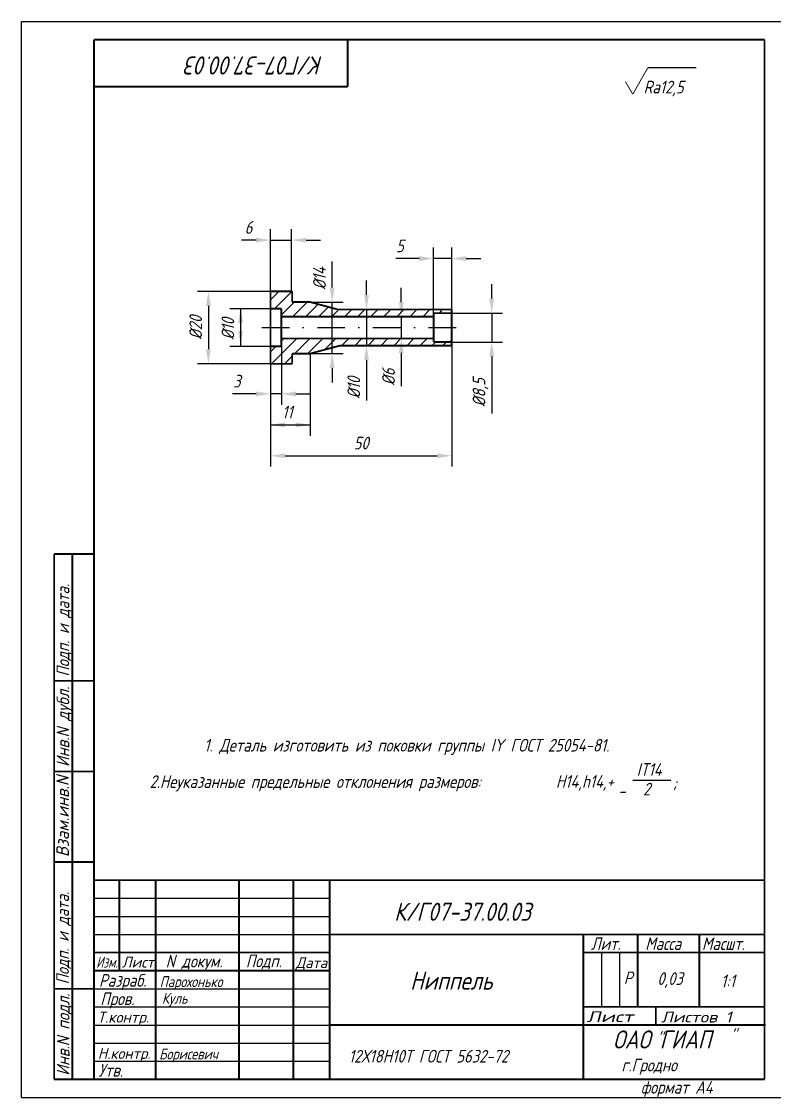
# Model space of a CAD drawing. Extents: x 453 to 1097, y 593 to 1193.
# Drawn here: x 672.3 to 880, y 896.1 to 1193.1 of the extents above; entities that cross this region are included whole.
import ezdxf
from ezdxf.enums import TextEntityAlignment as Align

# ---------------------------------------------------------------- set-up
doc = ezdxf.new("R2010")
doc.units = 0
doc.header["$LTSCALE"] = 0.6
doc.header["$MEASUREMENT"] = 0
doc.linetypes.add('DASHDOT', pattern=[25.4, 12.7, -6.35, 0, -6.35])
doc.layers.get('0').update_dxf_attribs({"linetype": 'CONTINUOUS'})
doc.layers.get('DEFPOINTS').update_dxf_attribs({"linetype": 'CONTINUOUS'})
doc.styles.add('ROMANC', font='romanc', dxfattribs={"width": 0.8, "oblique": 15, "height": 3.5})
doc.dimstyles.get("Standard").update_dxf_attribs({"dimtxt": 0.18, "dimasz": 0.18, "dimexe": 0.18, "dimexo": 0.0625, "dimgap": 0.09, "dimtad": 0, "dimtih": 1, "dimtoh": 1, "dimdec": 4, "dimzin": 0, "dimdsep": 46, "dimtxsty": 'Standard', "dimcen": 0.09, "dimadec": 0, "dimazin": 0, "dimtfac": 1, "dimtdec": 4, "dimtofl": 0, "dimtmove": 0, "dimatfit": 3, "dimfxl": 0, "dimtolj": 1, "dimtzin": 0, "dimarcsym": 0})

# ---------------------------------------------------------------- blocks, each defined once
blk = doc.blocks.new('*D5')
at = {"color": 0, "linetype": 'ByBlock'}
for p, q in [((1398.74, 815.52), (1378.6, 815.52)), ((1381.6, 811.52), (1381.6, 799.52)), ((1398.74, 795.52), (1378.6, 795.52))]:
    blk.add_line(p, q, dxfattribs=at)
for points in [[(1380.93, 811.52), (1382.27, 811.52), (1381.6, 815.52)], [(1380.93, 799.52), (1382.27, 799.52), (1381.6, 795.52)]]:
    blk.add_solid(points, dxfattribs=at)
at = {"layer": 'DEFPOINTS', "color": 0, "linetype": 'ByBlock'}
for p in [(1398.74, 815.52), (1381.6, 795.52), (1398.74, 795.52)]:
    blk.add_point(p, dxfattribs=at)
at = {"color": 0, "linetype": 'ByBlock', "style": 'ROMANC', "oblique": 15, "width": 0.8}
blk.add_text('%%C20', height=3.5, rotation=90, dxfattribs=at).set_placement((1378.1, 805.52), align=Align.MIDDLE_CENTER)
blk = doc.blocks.new('*D6')
at = {"color": 0, "linetype": 'ByBlock'}
for p, q in [((1398.74, 800.32), (1398.74, 784.22)), ((1401.74, 800.32), (1401.74, 784.22)), ((1390.74, 787.22), (1388.28, 787.22)), ((1394.74, 787.22), (1390.74, 787.22)), ((1401.74, 787.22), (1398.74, 787.22)), ((1405.74, 787.22), (1409.74, 787.22))]:
    blk.add_line(p, q, dxfattribs=at)
for points in [[(1394.74, 787.89), (1394.74, 786.55), (1398.74, 787.22)], [(1405.74, 787.89), (1405.74, 786.55), (1401.74, 787.22)]]:
    blk.add_solid(points, dxfattribs=at)
at = {"layer": 'DEFPOINTS', "color": 0, "linetype": 'ByBlock'}
for p in [(1398.74, 800.32), (1401.74, 800.32), (1398.74, 787.22)]:
    blk.add_point(p, dxfattribs=at)
at = {"color": 0, "linetype": 'ByBlock', "style": 'ROMANC', "oblique": 15, "width": 0.8}
blk.add_text('3', height=3.5, dxfattribs=at).set_placement((1389.46, 790.72), align=Align.MIDDLE_CENTER)
blk = doc.blocks.new('*D3')
at = {"color": 0, "linetype": 'ByBlock'}
for p, q in [((1459.15, 812.52), (1459.15, 816.52)), ((1448.74, 808.52), (1462.15, 808.52)), ((1459.15, 808.52), (1459.15, 802.52)), ((1448.74, 802.52), (1462.15, 802.52)), ((1459.15, 798.52), (1459.15, 794.52)), ((1459.15, 794.52), (1459.15, 789.36))]:
    blk.add_line(p, q, dxfattribs=at)
for points in [[(1458.49, 812.52), (1459.82, 812.52), (1459.15, 808.52)], [(1458.49, 798.52), (1459.82, 798.52), (1459.15, 802.52)]]:
    blk.add_solid(points, dxfattribs=at)
at = {"layer": 'DEFPOINTS', "color": 0, "linetype": 'ByBlock'}
for p in [(1448.74, 808.52), (1448.74, 802.52), (1459.15, 802.52)]:
    blk.add_point(p, dxfattribs=at)
at = {"color": 0, "linetype": 'ByBlock', "style": 'ROMANC', "oblique": 15, "width": 0.8}
blk.add_text('%%C6', height=3.5, rotation=90, dxfattribs=at).set_placement((1455.65, 791.89), align=Align.MIDDLE_CENTER)
blk = doc.blocks.new('*D4')
at = {"color": 0, "linetype": 'ByBlock'}
for p, q in [((1425.22, 814.52), (1425.22, 818.52)), ((1419.23, 810.52), (1428.22, 810.52)), ((1425.22, 810.52), (1425.22, 800.52)), ((1419.76, 800.52), (1428.22, 800.52)), ((1425.22, 796.52), (1425.22, 792.52)), ((1425.22, 792.52), (1425.22, 785.4))]:
    blk.add_line(p, q, dxfattribs=at)
for points in [[(1424.56, 814.52), (1425.89, 814.52), (1425.22, 810.52)], [(1424.56, 796.52), (1425.89, 796.52), (1425.22, 800.52)]]:
    blk.add_solid(points, dxfattribs=at)
at = {"layer": 'DEFPOINTS', "color": 0, "linetype": 'ByBlock'}
for p in [(1419.23, 810.52), (1419.76, 800.52), (1425.22, 800.52)]:
    blk.add_point(p, dxfattribs=at)
at = {"color": 0, "linetype": 'ByBlock', "style": 'ROMANC', "oblique": 15, "width": 0.8}
blk.add_text('%%C10', height=3.5, rotation=90, dxfattribs=at).set_placement((1421.72, 788.91), align=Align.MIDDLE_CENTER)
blk = doc.blocks.new('*D12')
at = {"color": 0, "linetype": 'ByBlock'}
for p, q in [((1434.74, 809.52), (1434.74, 827.58)), ((1439.74, 810.52), (1439.74, 827.58)), ((1426.74, 824.58), (1424.28, 824.58)), ((1430.74, 824.58), (1426.74, 824.58)), ((1439.74, 824.58), (1434.74, 824.58)), ((1443.74, 824.58), (1447.74, 824.58))]:
    blk.add_line(p, q, dxfattribs=at)
for points in [[(1430.74, 825.24), (1430.74, 823.91), (1434.74, 824.58)], [(1443.74, 825.24), (1443.74, 823.91), (1439.74, 824.58)]]:
    blk.add_solid(points, dxfattribs=at)
at = {"layer": 'DEFPOINTS', "color": 0, "linetype": 'ByBlock'}
for p in [(1434.74, 824.58), (1434.74, 809.52), (1439.74, 810.52)]:
    blk.add_point(p, dxfattribs=at)
at = {"color": 0, "linetype": 'ByBlock', "style": 'ROMANC', "oblique": 15, "width": 0.8}
blk.add_text('5', height=3.5, dxfattribs=at).set_placement((1425.46, 828.08), align=Align.MIDDLE_CENTER)

msp = doc.modelspace()

# ---------------------------------------------------------------- linework, layer by layer
for p, q in [((672.3097, 896.07701), (672.3097, 1193.07701)), ((672.3097, 1193.07701), (882.3097, 1193.07701)), ((744.02649, 1105.59828), (744.02649, 1104.59828)), ((840.99125, 983.6403), (851.48251, 983.6403)), ((832.3097, 936.07701), (832.3097, 921.07701)), ((837.3097, 936.07701), (837.3097, 921.07701)), ((672.3097, 896.07701), (882.3097, 896.07701)), ((672.3097, 896.07701), (882.3097, 896.07701))]:
    msp.add_line(p, q)
at = {"color": 0, "linetype": 'ByBlock'}
for p, q in [((741.00291, 1118.59828), (741.00291, 1135.73985)), ((746.80758, 1118.59828), (746.80758, 1135.73985)), ((737.00291, 1132.73985), (733.00291, 1132.73985)), ((741.00291, 1132.73985), (746.80758, 1132.73985)), ((750.80758, 1132.73985), (754.80758, 1132.73985)), ((758.0196, 1123.64133), (758.0196, 1126.85153)), ((758.0196, 1119.64133), (758.0196, 1123.64133)), ((802.02591, 1116.59828), (802.02591, 1120.59828)), ((741.00291, 1113.79828), (729.74173, 1113.79828)), ((732.74173, 1113.79828), (732.74173, 1103.39828)), ((747.00291, 1115.64133), (761.0196, 1115.64133)), ((758.0196, 1101.41345), (758.0196, 1115.64133)), ((791.00291, 1112.59828), (805.02591, 1112.59828)), ((802.02591, 1112.59828), (802.02591, 1104.59828)), ((741.00291, 1103.39828), (729.74173, 1103.39828)), ((791.00291, 1104.59828), (791.00291, 1070.20732)), ((791.00291, 1104.59828), (805.02591, 1104.59828)), ((747.00291, 1101.41345), (761.0196, 1101.41345)), ((751.93708, 1101.41345), (751.93708, 1078.7501)), ((802.02591, 1100.59828), (802.02591, 1096.59828)), ((741.00291, 1098.59828), (741.00291, 1078.7501)), ((741.00291, 1098.59828), (741.00291, 1070.20732)), ((758.0196, 1097.41345), (758.0196, 1093.41345)), ((802.02591, 1096.59828), (802.02591, 1084.90012)), ((741.00291, 1081.7501), (751.93708, 1081.7501)), ((745.00291, 1073.20732), (787.00291, 1073.20732))]:
    msp.add_line(p, q, dxfattribs=at)
at = {"color": 0}
for p, q in [((741.00291, 1116.29916), (743.30202, 1118.59828)), ((742.09413, 1113.79828), (746.89413, 1118.59828)), ((744.00291, 1112.11496), (747.52928, 1115.64133)), ((747.07833, 1111.59828), (751.12138, 1115.64133)), ((750.67043, 1111.59828), (754.12676, 1115.05461)), ((754.26254, 1111.59828), (756.95976, 1114.29551)), ((757.85464, 1111.59828), (758.0196, 1111.76324)), ((758.0196, 1111.76324), (759.85464, 1113.59828)), ((761.44674, 1111.59828), (763.44674, 1113.59828)), ((765.03884, 1111.59828), (767.03884, 1113.59828)), ((768.63095, 1111.59828), (770.63095, 1113.59828)), ((772.22305, 1111.59828), (774.22305, 1113.59828)), ((775.81515, 1111.59828), (777.81515, 1113.59828)), ((779.40725, 1111.59828), (781.40725, 1113.59828)), ((782.99936, 1111.59828), (784.99936, 1113.59828)), ((787.59146, 1112.59828), (788.31238, 1113.3192)), ((741.26254, 1098.59828), (748.26254, 1105.59828)), ((744.02649, 1104.95433), (744.67043, 1105.59828)), ((747.66981, 1101.41345), (751.85464, 1105.59828)), ((751.26191, 1101.41345), (755.44674, 1105.59828)), ((758.0196, 1104.57903), (759.03884, 1105.59828)), ((760.63095, 1103.59828), (762.63095, 1105.59828)), ((764.22305, 1103.59828), (766.22305, 1105.59828)), ((767.81515, 1103.59828), (769.81515, 1105.59828)), ((771.40725, 1103.59828), (773.40725, 1105.59828)), ((774.99936, 1103.59828), (776.99936, 1105.59828)), ((778.59146, 1103.59828), (780.59146, 1105.59828)), ((782.18356, 1103.59828), (784.18356, 1105.59828)), ((790.13529, 1104.3658), (791.00291, 1105.23342)), ((741.00291, 1101.93075), (742.47043, 1103.39828)), ((755.92168, 1102.48112), (758.0196, 1104.57903)), ((785.47869, 1103.59828), (786.47869, 1104.59828)), ((788.47426, 1103.59828), (789.47426, 1104.59828)), ((744.85464, 1098.59828), (747.00291, 1100.74655))]:
    msp.add_line(p, q, dxfattribs=at)
at = {"linetype": 'DASHDOT'}
msp.add_line((738.5917, 1108.59828), (795.57606, 1108.59828), dxfattribs=at)
at = {"linetype": 'Continuous'}
for p, q in [((692.3097, 951.07701), (757.3097, 951.07701)), ((692.3097, 946.07701), (757.3097, 946.07701)), ((692.3097, 941.07701), (757.3097, 941.07701)), ((692.3097, 926.07701), (757.3097, 926.07701)), ((692.3097, 921.07701), (757.3097, 921.07701)), ((692.3097, 916.07701), (757.3097, 916.07701)), ((692.3097, 911.07701), (757.3097, 911.07701)), ((692.3097, 906.07701), (757.3097, 906.07701))]:
    msp.add_line(p, q, dxfattribs=at)
for points, const_width in [([(692.3097, 901.07701), (692.3097, 1188.07701)], 0.5), ([(692.3097, 1188.07701), (877.3097, 1188.07701)], 0.5), ([(762.29064, 1175.07701), (762.29064, 1188.07701)], 0.5), ([(877.3097, 901.07701), (877.3097, 1188.07701)], 0.5), ([(840.9484, 1173.00502), (845.11395, 1180.34459)], 0.25), ([(845.11395, 1180.34459), (858.46688, 1180.34459)], 0.3), ([(838.91477, 1176.50502), (840.9484, 1173.00502)], 0.25), ([(692.29064, 1175.07701), (762.29064, 1175.07701)], 0.5), ([(741.00291, 1118.59828), (741.00291, 1098.59828)], 0.5), ([(741.00291, 1118.59828), (747.00268, 1118.59828)], 0.5), ([(747.00291, 1118.57106), (747.00291, 1115.64133)], 0.5), ([(744.00291, 1113.79828), (744.00291, 1108.59828)], 0.5), ([(752.00291, 1115.64133), (747.00291, 1115.64133)], 0.5), ([(751.8735, 1115.65837), (759.56185, 1113.59828)], 0.5), ([(791.00291, 1113.59828), (791.00291, 1103.59828)], 0.5), ([(786.00291, 1112.59828), (786.00291, 1104.59828)], 0.5), ([(744.00291, 1108.59828), (744.00291, 1103.39828)], 0.5), ([(751.8735, 1101.39641), (760.09099, 1103.59828)], 0.5), ([(747.00291, 1101.41345), (747.00291, 1098.59828)], 0.5), ([(752.00291, 1101.41345), (747.00291, 1101.41345)], 0.5), ([(741.00291, 1098.59828), (747.00291, 1098.59828)], 0.5), ([(681.3097, 901.07701), (681.3097, 1046.07701)], 0.5), ([(681.3097, 1046.07701), (692.3097, 1046.07701)], 0.5), ([(686.3097, 901.07701), (686.3097, 1046.07701)], 0.5), ([(681.3097, 1011.07701), (692.3097, 1011.07701)], 0.5), ([(681.3097, 986.07701), (692.3097, 986.07701)], 0.5), ([(681.3097, 961.07701), (692.3097, 961.07701)], 0.5), ([(692.3097, 956.07701), (692.3097, 901.07701)], 0.5), ([(699.3097, 956.07701), (699.3097, 931.07701)], 0.5), ([(709.3097, 956.07701), (709.3097, 901.07701)], 0.5), ([(732.3097, 956.07701), (732.3097, 901.07701)], 0.5), ([(747.3097, 956.07701), (747.3097, 901.07701)], 0.5), ([(757.3097, 956.07701), (757.3097, 901.07701)], 0.5), ([(827.3097, 941.07701), (827.3097, 901.07701)], 0.5), ([(842.3097, 941.07701), (842.3097, 921.07701)], 0.5), ([(859.3097, 941.07701), (859.3097, 921.07701)], 0.5), ([(681.3097, 926.07701), (692.3097, 926.07701)], 0.5), ([(847.3097, 921.07701), (847.3097, 916.07701)], 0.5), ([(757.3097, 916.07701), (877.3097, 916.07701)], 0.5), ([(757.3097, 916.07701), (877.58667, 916.07701)], 0.5), ([(681.3097, 901.07701), (877.3097, 901.07701)], 0.5), ([(681.3097, 901.07701), (877.3097, 901.07701)], 0.5), ([(692.3097, 901.07701), (877.3097, 901.07701)], 0.5)]:
    msp.add_lwpolyline(points, dxfattribs=dict(const_width=const_width))
at = {"linetype": 'Continuous', "const_width": 0.5}
for points in [[(741.00291, 1113.79828), (744.00291, 1113.79828)], [(759.56185, 1113.59828), (791.00291, 1113.59828)], [(744.00291, 1111.59828), (786.00291, 1111.59828)], [(786.00291, 1112.59828), (791.00291, 1112.59828)], [(744.00291, 1105.59828), (786.00291, 1105.59828)], [(786.00291, 1104.59828), (791.00291, 1104.59828)], [(741.00291, 1103.39828), (744.00291, 1103.39828)], [(760.09099, 1103.59828), (791.00291, 1103.59828)], [(692.3097, 956.07701), (877.3097, 956.07701)], [(757.3097, 941.07701), (877.3097, 941.07701)], [(692.3097, 936.07701), (757.3097, 936.07701)], [(827.3097, 936.07701), (877.3097, 936.07701)], [(692.3097, 931.07701), (757.3097, 931.07701)], [(827.3097, 921.07701), (877.3097, 921.07701)]]:
    msp.add_lwpolyline(points, dxfattribs=at)
at = {"color": 0, "linetype": 'ByBlock'}
for points in [[(737.00291, 1133.40652), (737.00291, 1132.07318), (741.00291, 1132.73985)], [(750.80758, 1133.40652), (750.80758, 1132.07318), (746.80758, 1132.73985)], [(757.35293, 1119.64133), (758.68627, 1119.64133), (758.0196, 1115.64133)], [(732.07506, 1109.9037), (733.40839, 1109.9037), (732.74173, 1113.9037)], [(801.35924, 1116.59828), (802.69258, 1116.59828), (802.02591, 1112.59828)], [(732.07506, 1107.68718), (733.40839, 1107.68718), (732.74173, 1103.68718)], [(801.35924, 1100.59828), (802.69258, 1100.59828), (802.02591, 1104.59828)], [(757.35293, 1097.41345), (758.68627, 1097.41345), (758.0196, 1101.41345)], [(745.00167, 1082.41677), (745.00167, 1081.08343), (741.00167, 1081.7501)], [(747.93832, 1082.41677), (747.93832, 1081.08343), (751.93832, 1081.7501)], [(745.00291, 1073.87398), (745.00291, 1072.54065), (741.00291, 1073.20732)], [(787.00291, 1073.87398), (787.00291, 1072.54065), (791.00291, 1073.20732)]]:
    msp.add_solid(points, dxfattribs=at)
at = {"layer": 'DEFPOINTS', "color": 0, "linetype": 'ByBlock'}
for p in [(746.80758, 1132.73985), (741.00291, 1118.59828), (746.80758, 1118.59828), (741.00291, 1113.79828), (754.07422, 1115.64133), (758.0196, 1115.64133), (761.49371, 1113.59828), (787.27086, 1113.59828), (787.27086, 1113.59828), (791.00291, 1112.59828), (791.00291, 1112.59828), (732.74173, 1103.39828), (741.00291, 1103.39828), (791.00291, 1104.59828), (791.00291, 1104.59828), (802.02591, 1104.59828), (751.93708, 1101.41345), (754.07422, 1101.41345), (741.00291, 1098.59828), (741.00291, 1098.59828), (741.00291, 1098.59828), (747.00291, 1098.59828), (751.93708, 1081.7501), (791.00291, 1073.20732)]:
    msp.add_point(p, dxfattribs=at)

# ---------------------------------------------------------------- texts
at = {"style": 'ROMANC', "oblique": 15, "width": 0.8}
for s, height, rotation, p in [('К/Г07-37.00.03', 5, 180, (755.51965, 1183.45181)), ('Подп. и дата.', 3.5, 90, (685.48802, 1012.26399)), ('Подп. и дата.', 3.5, 90, (685.38993, 927.30381))]:
    msp.add_text(s, height=height, rotation=rotation, dxfattribs=at).set_placement(p)
at = {"color": 0, "linetype": 'ByBlock', "style": 'ROMANC', "oblique": 15, "width": 0.8}
for s, p in [('Ra12,5', (849.45526, 1174.98159)), ('6', (734.93828, 1136.23985)), ('11', (745.6218, 1085.2501)), ('50', (766.00291, 1076.70732)), ('1. Деталь изготовить из поковки группы IY ГОСТ 25054-81.', (778.5737, 993.3067))]:
    msp.add_text(s, height=3.5, dxfattribs=at).set_placement(p, align=Align.MIDDLE_CENTER)
for s, p in [('%%C14', (754.5196, 1122.17413)), ('%%C10', (729.24173, 1108.23523)), ('%%C8,5', (798.52591, 1090.6992))]:
    msp.add_text(s, height=3.5, rotation=90, dxfattribs=at).set_placement(p, align=Align.MIDDLE_CENTER)
at = {"style": 'ROMANC', "oblique": 15}
for s, width, p, p2 in [('Инв.N дубл.', 0.723128, (685.48802, 987.31606), (685.48802, 1009.49199)), ('Взам.инв.N', 0.781028, (685.38993, 962.42152), (685.38993, 984.81098)), ('Инв.N подл.', 0.723742, (685.56505, 902.09274), (685.56505, 924.76999))]:
    msp.add_text(s, height=3.5, rotation=90, dxfattribs=dict(at, width=width)).set_placement(p, p2, align=Align.FIT)
at = {"style": 'ROMANC', "oblique": 15, "width": 0.8}
for s, height, p in [('IT14', 3.5, (842.04037, 984.86345)), ('2.Неуказанные предельные отклонения размеров:', 3.5, (707.63608, 981.51091)), ('H14,h14,+', 3.5, (819.76637, 981.56032)), (';', 3.5, (852.00707, 981.19399)), ('-', 3.5, (836.93431, 978.92088)), ('2', 3.5, (843.78892, 979.44662)), ('К/Г07-37.00.03', 5, (775.11936, 944.83775)), ('Лит.', 3.5, (829.40922, 936.79546)), ('Масса', 3.5, (844.38053, 936.79546)), ('Масшт.', 3.5, (860.03235, 936.79546)), ('N докум.', 3.5, (712.09065, 931.95471)), ('Подп.', 3.5, (734.20149, 932.01616)), ('Разраб.', 3.5, (693.67924, 926.64493)), ('Ниппель', 5, (779.52585, 925.83101)), ('Р', 3.5, (838.47382, 927.3364)), ('0,03', 3.5, (847.72012, 927.1364)), ('1:1', 3.5, (865.26266, 926.47434)), ('Парохонько', 3, (710.43542, 926.55299)), ('Пров.', 3.5, (694.04994, 921.58212)), ('Куль', 3, (711.05804, 921.93867)), ('"', 3.5, (867.79956, 911.10441)), ('ОАО ГИАП', 5, (835.47461, 909.58787)), ('"', 3.5, (847.50017, 910.23003)), ('Борисевич', 3, (710.26514, 906.58258)), ('12Х18Н10Т ГОСТ 5632-72', 3.5, (762.58397, 905.71472)), ('г.Гродно', 3.5, (837.84389, 903.27405)), ('Утв.', 3.5, (693.55568, 901.82482)), ('формат А4', 3.5, (843.17734, 897.13447))]:
    msp.add_text(s, height=height, dxfattribs=at).set_placement(p)
at = {"style": 'ROMANC', "oblique": 15}
for s, width, p, p2 in [('Изм.', 0.652797, (692.90797, 931.92521), (698.8764, 931.92521)), ('Лист', 0.903967, (699.97468, 931.93066), (708.88522, 931.93066)), ('Дата', 1.101447, (747.96673, 931.7761), (756.62096, 931.7761)), ('Т.контр.', 0.818423, (693.23014, 916.73971), (707.49408, 916.73971)), ('Лист', 1.31911, (828.1867, 916.87787), (841.18935, 916.87787)), ('Листов 1', 0.989332, (848.75646, 916.77136), (868.26044, 916.77136)), ('Н.контр.', 0.833169, (693.35864, 906.72317), (707.87959, 906.72317))]:
    msp.add_text(s, height=3, dxfattribs=dict(at, width=width)).set_placement(p, p2, align=Align.FIT)

# ---------------------------------------------------------------- dimensions: what is measured, and where the dimension line sits
for base, p1, p2, text, picture, middle, set_off in [((786.00291, 1127.65166), (791.00291, 1113.59828), (786.00291, 1112.59828), '5', '*D12', (776.72331, 1131.15166), (-648.7345, 303.0738)), ((741.00291, 1090.29289), (744.00291, 1103.39828), (741.00291, 1103.39828), '3', '*D6', (731.72364, 1093.79289), (-657.73515, 303.0738))]:
    dim = msp.add_linear_dim(base=base, p1=p1, p2=p2, text=text, dimstyle='Standard')
    dim.commit()
    dim.dimension.update_dxf_attribs({"geometry": picture, "text_midpoint": middle, "insert": set_off})
for base, p1, p2, text, picture, middle, set_off in [((767.48654, 1103.59828), (761.49371, 1113.59828), (762.02284, 1103.59828), '%%C10', '*D4', (763.98654, 1091.98851), (-657.73515, 303.0738)), ((723.86541, 1098.59828), (741.00291, 1118.59828), (741.00291, 1098.59828), '%%C20', '*D5', (720.36541, 1108.59828), (-657.73515, 303.0738)), ((777.07582, 1105.59828), (766.66116, 1111.59828), (766.66116, 1105.59828), '%%C6', '*D3', (773.57582, 1094.96618), (-682.07689, 303.0738))]:
    dim = msp.add_linear_dim(base=base, p1=p1, p2=p2, angle=90, text=text, dimstyle='Standard')
    dim.commit()
    dim.dimension.update_dxf_attribs({"geometry": picture, "text_midpoint": middle, "insert": set_off})

doc.saveas('drawing.dxf')
